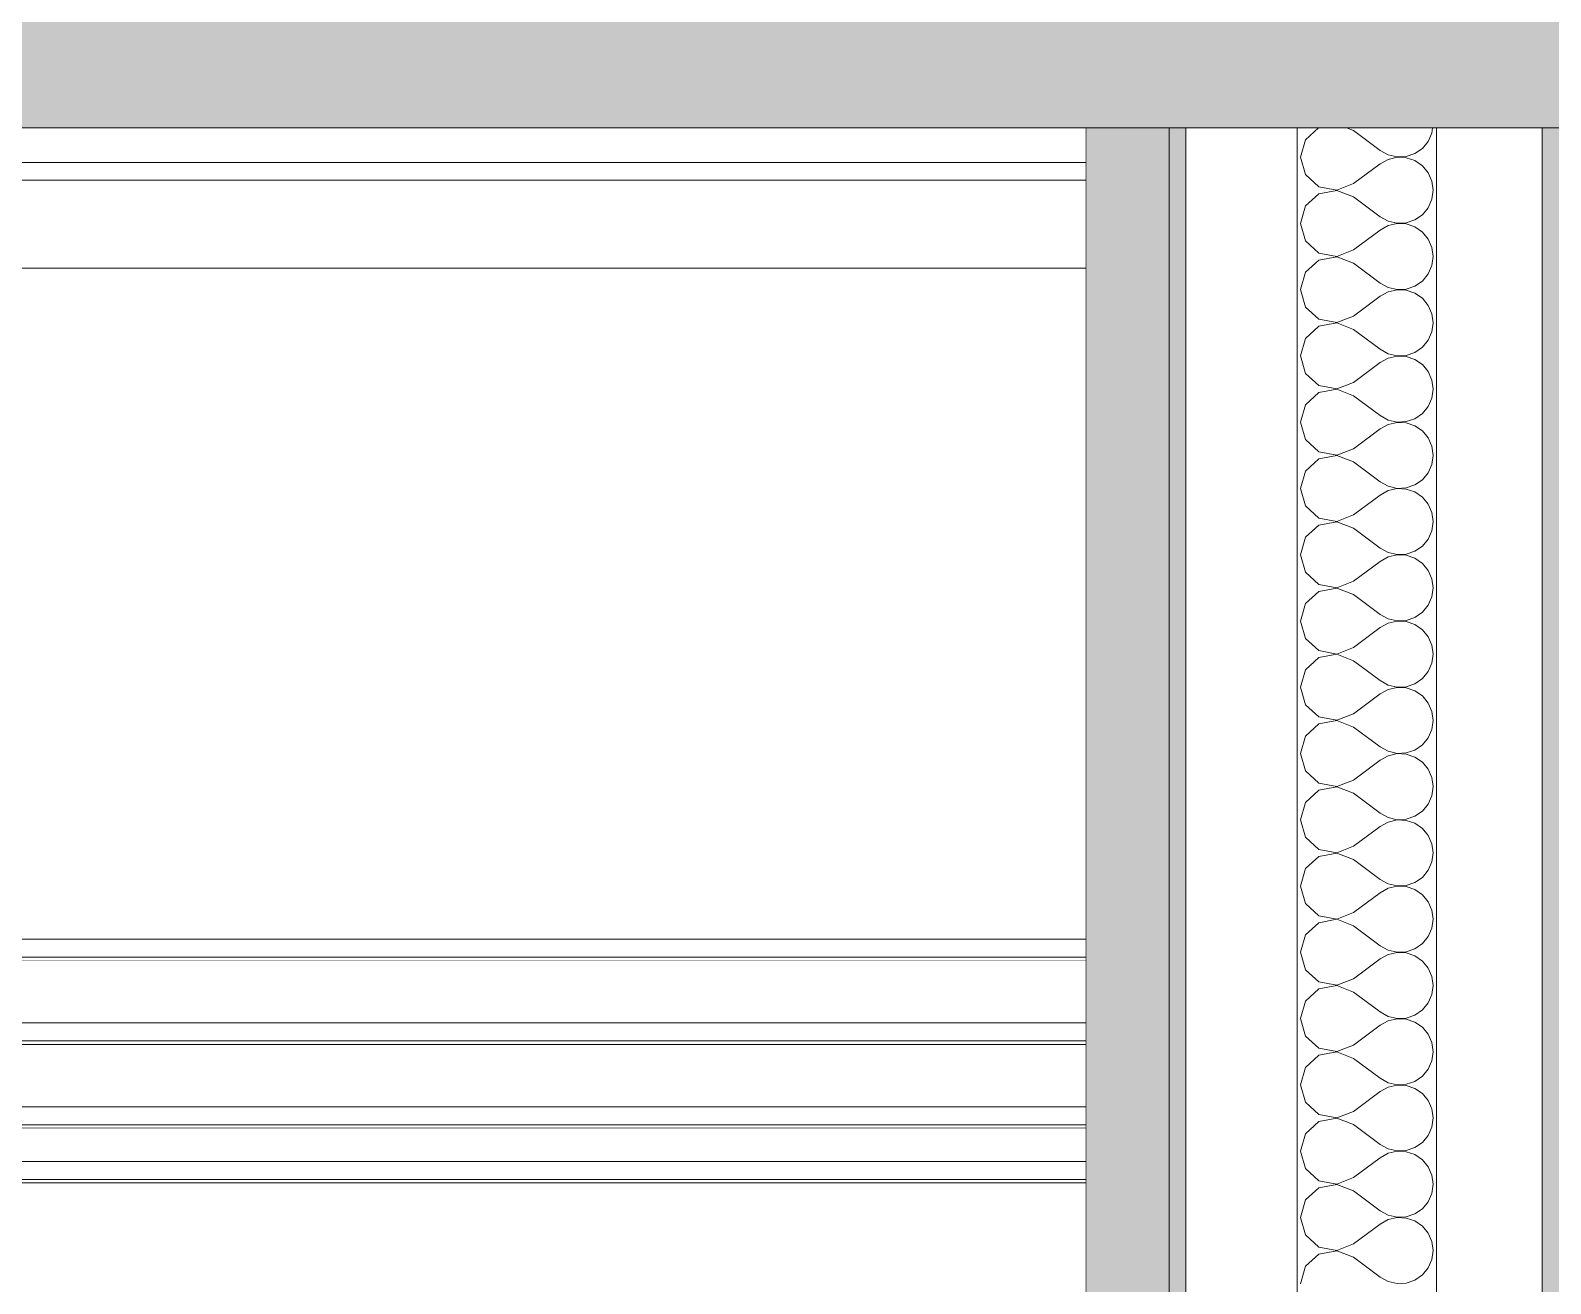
# Model space of a CAD drawing. Header units: millimetres. Extents: x -48147 to 1414029, y -496296 to 18123.
# Drawn here: x 1379327.9 to 1379601, y -475021.2 to -474796.1 of the extents above; entities that cross this region are included whole.
import ezdxf

# ---------------------------------------------------------------- set-up
doc = ezdxf.new("R2010")
doc.units = ezdxf.units.MM
doc.header["$MEASUREMENT"] = 0
doc.linetypes.add('Wipeout_Contour', pattern=[1000, 0, -1000])
for name, color, linetype in [('New_A-20-M_Roof', 7, 'Continuous'), ('New_A-25-M_Wall_Int', 7, 'Continuous'), ('S-280-M_STRUCT_FRAME.IFC Import', 7, 'Continuous')]:
    doc.layers.add(name, color=color, linetype=linetype)
for name, color, linetype, lineweight in [('New_A-20-M_Roof_Pen_No__4', 7, 'Continuous', 20), ('New_A-25-M_Wall_Int_Pen_No__1', 7, 'Continuous', 13), ('S-280-M_STRUCT_FRAME.IFC Import_Pen_No__90', 8, 'Continuous', 20)]:
    doc.layers.add(name, color=color, linetype=linetype, lineweight=lineweight)
doc.layers.add('New_A-20-M_Roof_Pen_No__81', color=7, linetype='Continuous', lineweight=20, true_color=0x6a6a6a)
doc.layers.add('New_A-25-M_Wall_Int_Pen_No__107', color=7, linetype='Continuous', lineweight=15, true_color=0xa6a6a6)

# ---------------------------------------------------------------- blocks, each defined once
blk = doc.blocks.new('*X200', base_point=(1372879, -490836.73))
at = {"layer": 'New_A-25-M_Wall_Int_Pen_No__107', "linetype": 'Continuous'}
for p, q in [((1379559.29, -474813.61), (1379556.95, -474815.75)), ((1379565.58, -474814.11), (1379564.27, -474813.61)), ((1379565.58, -474814.11), (1379570.35, -474817.68)), ((1379579.64, -474814.55), (1379579.77, -474813.61)), ((1379556.95, -474815.75), (1379556.06, -474818.88)), ((1379577.93, -474817.32), (1379578.98, -474816.05)), ((1379578.98, -474816.05), (1379579.64, -474814.55)), ((1379556.06, -474818.88), (1379556.95, -474822)), ((1379570.35, -474817.68), (1379571.78, -474818.48)), ((1379571.78, -474819.27), (1379570.35, -474820.07)), ((1379571.78, -474818.48), (1379573.38, -474818.85)), ((1379573.38, -474818.9), (1379571.78, -474819.27)), ((1379573.38, -474818.85), (1379575.02, -474818.77)), ((1379575.02, -474818.98), (1379573.38, -474818.9)), ((1379575.02, -474818.77), (1379576.58, -474818.25)), ((1379576.58, -474819.5), (1379575.02, -474818.98)), ((1379576.58, -474818.25), (1379577.93, -474817.32)), ((1379577.93, -474820.43), (1379576.58, -474819.5)), ((1379556.95, -474822), (1379559.35, -474824.2)), ((1379565.58, -474823.64), (1379570.35, -474820.07)), ((1379578.98, -474821.7), (1379577.93, -474820.43)), ((1379579.64, -474823.2), (1379578.98, -474821.7)), ((1379559.35, -474824.2), (1379562.55, -474824.8)), ((1379562.55, -474824.85), (1379559.35, -474825.46)), ((1379562.55, -474824.8), (1379565.58, -474823.64)), ((1379565.58, -474826.02), (1379562.55, -474824.85)), ((1379579.87, -474824.83), (1379579.64, -474823.2)), ((1379579.64, -474826.45), (1379579.87, -474824.83)), ((1379556.95, -474827.65), (1379556.06, -474830.78)), ((1379559.35, -474825.46), (1379556.95, -474827.65)), ((1379565.58, -474826.02), (1379570.35, -474829.59)), ((1379577.93, -474829.22), (1379578.98, -474827.96)), ((1379578.98, -474827.96), (1379579.64, -474826.45)), ((1379570.35, -474829.59), (1379571.78, -474830.38)), ((1379571.78, -474830.38), (1379573.38, -474830.76)), ((1379573.38, -474830.76), (1379575.02, -474830.68)), ((1379575.02, -474830.68), (1379576.58, -474830.15)), ((1379576.58, -474830.15), (1379577.93, -474829.22)), ((1379556.06, -474830.78), (1379556.95, -474833.91)), ((1379565.58, -474835.54), (1379570.35, -474831.97)), ((1379571.78, -474831.18), (1379570.35, -474831.97)), ((1379573.38, -474830.8), (1379571.78, -474831.18)), ((1379575.02, -474830.88), (1379573.38, -474830.8)), ((1379576.58, -474831.41), (1379575.02, -474830.88)), ((1379577.93, -474832.34), (1379576.58, -474831.41)), ((1379578.98, -474833.6), (1379577.93, -474832.34)), ((1379556.95, -474833.91), (1379559.35, -474836.1)), ((1379559.35, -474836.1), (1379562.55, -474836.71)), ((1379562.55, -474836.71), (1379565.58, -474835.54)), ((1379579.64, -474835.11), (1379578.98, -474833.6)), ((1379579.87, -474836.73), (1379579.64, -474835.11)), ((1379559.35, -474837.36), (1379556.95, -474839.56)), ((1379562.55, -474836.76), (1379559.35, -474837.36)), ((1379565.58, -474837.92), (1379562.55, -474836.76)), ((1379565.58, -474837.92), (1379570.35, -474841.49)), ((1379578.98, -474839.86), (1379579.64, -474838.36)), ((1379579.64, -474838.36), (1379579.87, -474836.73)), ((1379556.95, -474839.56), (1379556.06, -474842.68)), ((1379570.35, -474841.49), (1379571.78, -474842.29)), ((1379576.58, -474842.06), (1379577.93, -474841.13)), ((1379577.93, -474841.13), (1379578.98, -474839.86)), ((1379556.06, -474842.68), (1379556.95, -474845.81)), ((1379565.58, -474847.45), (1379570.35, -474843.88)), ((1379571.78, -474843.08), (1379570.35, -474843.88)), ((1379571.78, -474842.29), (1379573.38, -474842.66)), ((1379573.38, -474842.71), (1379571.78, -474843.08)), ((1379573.38, -474842.66), (1379575.02, -474842.58)), ((1379575.02, -474842.79), (1379573.38, -474842.71)), ((1379575.02, -474842.58), (1379576.58, -474842.06)), ((1379576.58, -474843.31), (1379575.02, -474842.79)), ((1379577.93, -474844.24), (1379576.58, -474843.31)), ((1379578.98, -474845.51), (1379577.93, -474844.24)), ((1379556.95, -474845.81), (1379559.35, -474848.01)), ((1379579.64, -474847.01), (1379578.98, -474845.51)), ((1379579.87, -474848.64), (1379579.64, -474847.01)), ((1379559.35, -474849.27), (1379556.95, -474851.46)), ((1379559.35, -474848.01), (1379562.55, -474848.61)), ((1379562.55, -474848.66), (1379559.35, -474849.27)), ((1379562.55, -474848.61), (1379565.58, -474847.45)), ((1379565.58, -474849.83), (1379562.55, -474848.66)), ((1379565.58, -474849.83), (1379570.35, -474853.4)), ((1379579.64, -474850.26), (1379579.87, -474848.64)), ((1379556.95, -474851.46), (1379556.06, -474854.59)), ((1379577.93, -474853.03), (1379578.98, -474851.77)), ((1379578.98, -474851.77), (1379579.64, -474850.26)), ((1379556.06, -474854.59), (1379556.95, -474857.72)), ((1379570.35, -474853.4), (1379571.78, -474854.19)), ((1379571.78, -474854.99), (1379570.35, -474855.78)), ((1379571.78, -474854.19), (1379573.38, -474854.57)), ((1379573.38, -474854.61), (1379571.78, -474854.99)), ((1379573.38, -474854.57), (1379575.02, -474854.49)), ((1379575.02, -474854.69), (1379573.38, -474854.61)), ((1379575.02, -474854.49), (1379576.58, -474853.96)), ((1379576.58, -474855.22), (1379575.02, -474854.69)), ((1379576.58, -474853.96), (1379577.93, -474853.03)), ((1379577.93, -474856.15), (1379576.58, -474855.22)), ((1379556.95, -474857.72), (1379559.35, -474859.91)), ((1379565.58, -474859.35), (1379570.35, -474855.78)), ((1379578.98, -474857.41), (1379577.93, -474856.15)), ((1379579.64, -474858.92), (1379578.98, -474857.41)), ((1379559.35, -474859.91), (1379562.55, -474860.52)), ((1379562.55, -474860.57), (1379559.35, -474861.17)), ((1379562.55, -474860.52), (1379565.58, -474859.35)), ((1379565.58, -474861.73), (1379562.55, -474860.57)), ((1379579.87, -474860.54), (1379579.64, -474858.92)), ((1379579.64, -474862.17), (1379579.87, -474860.54)), ((1379556.95, -474863.36), (1379556.06, -474866.49)), ((1379559.35, -474861.17), (1379556.95, -474863.36)), ((1379565.58, -474861.73), (1379570.35, -474865.3)), ((1379578.98, -474863.67), (1379579.64, -474862.17)), ((1379570.35, -474865.3), (1379571.78, -474866.1)), ((1379571.78, -474866.1), (1379573.38, -474866.47)), ((1379575.02, -474866.39), (1379576.58, -474865.87)), ((1379576.58, -474865.87), (1379577.93, -474864.94)), ((1379577.93, -474864.94), (1379578.98, -474863.67)), ((1379556.06, -474866.49), (1379556.95, -474869.62)), ((1379565.58, -474871.26), (1379570.35, -474867.68)), ((1379571.78, -474866.89), (1379570.35, -474867.68)), ((1379573.38, -474866.52), (1379571.78, -474866.89)), ((1379573.38, -474866.47), (1379575.02, -474866.39)), ((1379575.02, -474866.6), (1379573.38, -474866.52)), ((1379576.58, -474867.12), (1379575.02, -474866.6)), ((1379577.93, -474868.05), (1379576.58, -474867.12)), ((1379578.98, -474869.32), (1379577.93, -474868.05)), ((1379556.95, -474869.62), (1379559.35, -474871.82)), ((1379562.55, -474872.42), (1379565.58, -474871.26)), ((1379579.64, -474870.82), (1379578.98, -474869.32)), ((1379579.87, -474872.45), (1379579.64, -474870.82)), ((1379559.35, -474873.08), (1379556.95, -474875.27)), ((1379559.35, -474871.82), (1379562.55, -474872.42)), ((1379562.55, -474872.47), (1379559.35, -474873.08)), ((1379565.58, -474873.64), (1379562.55, -474872.47)), ((1379565.58, -474873.64), (1379570.35, -474877.21)), ((1379578.98, -474875.58), (1379579.64, -474874.07)), ((1379579.64, -474874.07), (1379579.87, -474872.45)), ((1379556.95, -474875.27), (1379556.06, -474878.4)), ((1379576.58, -474877.77), (1379577.93, -474876.84)), ((1379577.93, -474876.84), (1379578.98, -474875.58)), ((1379556.06, -474878.4), (1379556.95, -474881.53)), ((1379565.58, -474883.16), (1379570.35, -474879.59)), ((1379570.35, -474877.21), (1379571.78, -474878)), ((1379571.78, -474878.79), (1379570.35, -474879.59)), ((1379571.78, -474878), (1379573.38, -474878.38)), ((1379573.38, -474878.42), (1379571.78, -474878.79)), ((1379573.38, -474878.38), (1379575.02, -474878.3)), ((1379575.02, -474878.5), (1379573.38, -474878.42)), ((1379575.02, -474878.3), (1379576.58, -474877.77)), ((1379576.58, -474879.03), (1379575.02, -474878.5)), ((1379577.93, -474879.96), (1379576.58, -474879.03)), ((1379556.95, -474881.53), (1379559.35, -474883.72)), ((1379578.98, -474881.22), (1379577.93, -474879.96)), ((1379579.64, -474882.72), (1379578.98, -474881.22)), ((1379559.35, -474884.98), (1379556.95, -474887.17)), ((1379559.35, -474883.72), (1379562.55, -474884.33)), ((1379562.55, -474884.38), (1379559.35, -474884.98)), ((1379562.55, -474884.33), (1379565.58, -474883.16)), ((1379565.58, -474885.54), (1379562.55, -474884.38)), ((1379579.87, -474884.35), (1379579.64, -474882.72)), ((1379579.64, -474885.98), (1379579.87, -474884.35)), ((1379556.95, -474887.17), (1379556.06, -474890.3)), ((1379565.58, -474885.54), (1379570.35, -474889.11)), ((1379577.93, -474888.75), (1379578.98, -474887.48)), ((1379578.98, -474887.48), (1379579.64, -474885.98)), ((1379556.06, -474890.3), (1379556.95, -474893.43)), ((1379570.35, -474889.11), (1379571.78, -474889.91)), ((1379571.78, -474890.7), (1379570.35, -474891.49)), ((1379571.78, -474889.91), (1379573.38, -474890.28)), ((1379573.38, -474890.33), (1379571.78, -474890.7)), ((1379573.38, -474890.28), (1379575.02, -474890.2)), ((1379575.02, -474890.41), (1379573.38, -474890.33)), ((1379575.02, -474890.2), (1379576.58, -474889.68)), ((1379576.58, -474890.93), (1379575.02, -474890.41)), ((1379576.58, -474889.68), (1379577.93, -474888.75)), ((1379556.95, -474893.43), (1379559.35, -474895.63)), ((1379565.58, -474895.07), (1379570.35, -474891.49)), ((1379577.93, -474891.86), (1379576.58, -474890.93)), ((1379578.98, -474893.13), (1379577.93, -474891.86)), ((1379579.64, -474894.63), (1379578.98, -474893.13)), ((1379559.35, -474895.63), (1379562.55, -474896.23)), ((1379562.55, -474896.23), (1379565.58, -474895.07)), ((1379579.87, -474896.26), (1379579.64, -474894.63)), ((1379579.64, -474897.88), (1379579.87, -474896.26)), ((1379559.35, -474896.88), (1379556.95, -474899.08)), ((1379562.55, -474896.28), (1379559.35, -474896.88)), ((1379565.58, -474897.45), (1379562.55, -474896.28)), ((1379565.58, -474897.45), (1379570.35, -474901.02)), ((1379578.98, -474899.39), (1379579.64, -474897.88)), ((1379556.95, -474899.08), (1379556.06, -474902.21)), ((1379570.35, -474901.02), (1379571.78, -474901.81)), ((1379575.02, -474902.1), (1379576.58, -474901.58)), ((1379576.58, -474901.58), (1379577.93, -474900.65)), ((1379577.93, -474900.65), (1379578.98, -474899.39)), ((1379556.06, -474902.21), (1379556.95, -474905.34)), ((1379565.58, -474906.97), (1379570.35, -474903.4)), ((1379571.78, -474902.6), (1379570.35, -474903.4)), ((1379571.78, -474901.81), (1379573.38, -474902.18)), ((1379573.38, -474902.23), (1379571.78, -474902.6)), ((1379573.38, -474902.18), (1379575.02, -474902.1)), ((1379575.02, -474902.31), (1379573.38, -474902.23)), ((1379576.58, -474902.84), (1379575.02, -474902.31)), ((1379577.93, -474903.77), (1379576.58, -474902.84)), ((1379578.98, -474905.03), (1379577.93, -474903.77)), ((1379556.95, -474905.34), (1379559.35, -474907.53)), ((1379562.55, -474908.14), (1379565.58, -474906.97)), ((1379579.64, -474906.53), (1379578.98, -474905.03)), ((1379579.87, -474908.16), (1379579.64, -474906.53)), ((1379559.35, -474908.79), (1379556.95, -474910.98)), ((1379559.35, -474907.53), (1379562.55, -474908.14)), ((1379562.55, -474908.19), (1379559.35, -474908.79)), ((1379565.58, -474909.35), (1379562.55, -474908.19)), ((1379565.58, -474909.35), (1379570.35, -474912.92)), ((1379578.98, -474911.29), (1379579.64, -474909.79)), ((1379579.64, -474909.79), (1379579.87, -474908.16)), ((1379556.95, -474910.98), (1379556.06, -474914.11)), ((1379576.58, -474913.48), (1379577.93, -474912.55)), ((1379577.93, -474912.55), (1379578.98, -474911.29)), ((1379556.06, -474914.11), (1379556.95, -474917.24)), ((1379565.58, -474918.88), (1379570.35, -474915.3)), ((1379570.35, -474912.92), (1379571.78, -474913.72)), ((1379571.78, -474914.51), (1379570.35, -474915.3)), ((1379571.78, -474913.72), (1379573.38, -474914.09)), ((1379573.38, -474914.14), (1379571.78, -474914.51)), ((1379573.38, -474914.09), (1379575.02, -474914.01)), ((1379575.02, -474914.22), (1379573.38, -474914.14)), ((1379575.02, -474914.01), (1379576.58, -474913.48)), ((1379576.58, -474914.74), (1379575.02, -474914.22)), ((1379577.93, -474915.67), (1379576.58, -474914.74)), ((1379556.95, -474917.24), (1379559.35, -474919.44)), ((1379578.98, -474916.94), (1379577.93, -474915.67)), ((1379579.64, -474918.44), (1379578.98, -474916.94)), ((1379559.35, -474920.69), (1379556.95, -474922.89)), ((1379559.35, -474919.44), (1379562.55, -474920.04)), ((1379562.55, -474920.09), (1379559.35, -474920.69)), ((1379562.55, -474920.04), (1379565.58, -474918.88)), ((1379565.58, -474921.26), (1379562.55, -474920.09)), ((1379579.87, -474920.07), (1379579.64, -474918.44)), ((1379579.64, -474921.69), (1379579.87, -474920.07)), ((1379556.95, -474922.89), (1379556.06, -474926.02)), ((1379565.58, -474921.26), (1379570.35, -474924.83)), ((1379577.93, -474924.46), (1379578.98, -474923.2)), ((1379578.98, -474923.2), (1379579.64, -474921.69)), ((1379556.06, -474926.02), (1379556.95, -474929.15)), ((1379570.35, -474924.83), (1379571.78, -474925.62)), ((1379571.78, -474925.62), (1379573.38, -474925.99)), ((1379573.38, -474926.04), (1379571.78, -474926.41)), ((1379573.38, -474925.99), (1379575.02, -474925.91)), ((1379575.02, -474926.12), (1379573.38, -474926.04)), ((1379575.02, -474925.91), (1379576.58, -474925.39)), ((1379576.58, -474926.65), (1379575.02, -474926.12)), ((1379576.58, -474925.39), (1379577.93, -474924.46)), ((1379565.58, -474930.78), (1379570.35, -474927.21)), ((1379571.78, -474926.41), (1379570.35, -474927.21)), ((1379577.93, -474927.58), (1379576.58, -474926.65)), ((1379578.98, -474928.84), (1379577.93, -474927.58)), ((1379579.64, -474930.34), (1379578.98, -474928.84)), ((1379556.95, -474929.15), (1379559.35, -474931.34)), ((1379559.35, -474931.34), (1379562.55, -474931.95)), ((1379562.55, -474931.95), (1379565.58, -474930.78)), ((1379579.87, -474931.97), (1379579.64, -474930.34)), ((1379559.35, -474932.6), (1379556.95, -474934.79)), ((1379562.55, -474931.99), (1379559.35, -474932.6)), ((1379565.58, -474933.16), (1379562.55, -474931.99)), ((1379565.58, -474933.16), (1379570.35, -474936.73)), ((1379578.98, -474935.1), (1379579.64, -474933.6)), ((1379579.64, -474933.6), (1379579.87, -474931.97)), ((1379556.95, -474934.79), (1379556.06, -474937.92)), ((1379570.35, -474936.73), (1379571.78, -474937.53)), ((1379576.58, -474937.29), (1379577.93, -474936.36)), ((1379577.93, -474936.36), (1379578.98, -474935.1)), ((1379556.06, -474937.92), (1379556.95, -474941.05)), ((1379565.58, -474942.68), (1379570.35, -474939.11)), ((1379571.78, -474938.32), (1379570.35, -474939.11)), ((1379571.78, -474937.53), (1379573.38, -474937.9)), ((1379573.38, -474937.95), (1379571.78, -474938.32)), ((1379573.38, -474937.9), (1379575.02, -474937.82)), ((1379575.02, -474938.03), (1379573.38, -474937.95)), ((1379575.02, -474937.82), (1379576.58, -474937.29)), ((1379576.58, -474938.55), (1379575.02, -474938.03)), ((1379577.93, -474939.48), (1379576.58, -474938.55)), ((1379578.98, -474940.75), (1379577.93, -474939.48)), ((1379556.95, -474941.05), (1379559.35, -474943.25)), ((1379562.55, -474943.85), (1379565.58, -474942.68)), ((1379579.64, -474942.25), (1379578.98, -474940.75)), ((1379579.87, -474943.88), (1379579.64, -474942.25)), ((1379559.35, -474944.5), (1379556.95, -474946.7)), ((1379559.35, -474943.25), (1379562.55, -474943.85)), ((1379562.55, -474943.9), (1379559.35, -474944.5)), ((1379565.58, -474945.07), (1379562.55, -474943.9)), ((1379565.58, -474945.07), (1379570.35, -474948.64)), ((1379579.64, -474945.5), (1379579.87, -474943.88)), ((1379556.95, -474946.7), (1379556.06, -474949.83)), ((1379577.93, -474948.27), (1379578.98, -474947)), ((1379578.98, -474947), (1379579.64, -474945.5)), ((1379556.06, -474949.83), (1379556.95, -474952.96)), ((1379570.35, -474948.64), (1379571.78, -474949.43)), ((1379571.78, -474950.22), (1379570.35, -474951.02)), ((1379571.78, -474949.43), (1379573.38, -474949.8)), ((1379573.38, -474949.85), (1379571.78, -474950.22)), ((1379573.38, -474949.8), (1379575.02, -474949.72)), ((1379575.02, -474949.93), (1379573.38, -474949.85)), ((1379575.02, -474949.72), (1379576.58, -474949.2)), ((1379576.58, -474950.46), (1379575.02, -474949.93)), ((1379576.58, -474949.2), (1379577.93, -474948.27)), ((1379577.93, -474951.39), (1379576.58, -474950.46)), ((1379556.95, -474952.96), (1379559.35, -474955.15)), ((1379565.58, -474954.59), (1379570.35, -474951.02)), ((1379578.98, -474952.65), (1379577.93, -474951.39)), ((1379579.64, -474954.15), (1379578.98, -474952.65)), ((1379559.35, -474955.15), (1379562.55, -474955.76)), ((1379562.55, -474955.8), (1379559.35, -474956.41)), ((1379562.55, -474955.76), (1379565.58, -474954.59)), ((1379565.58, -474956.97), (1379562.55, -474955.8)), ((1379579.87, -474955.78), (1379579.64, -474954.15)), ((1379579.64, -474957.41), (1379579.87, -474955.78)), ((1379556.95, -474958.6), (1379556.06, -474961.73)), ((1379559.35, -474956.41), (1379556.95, -474958.6)), ((1379565.58, -474956.97), (1379570.35, -474960.54)), ((1379577.93, -474960.17), (1379578.98, -474958.91)), ((1379578.98, -474958.91), (1379579.64, -474957.41)), ((1379556.06, -474961.73), (1379556.95, -474964.86)), ((1379570.35, -474960.54), (1379571.78, -474961.34)), ((1379571.78, -474961.34), (1379573.38, -474961.71)), ((1379573.38, -474961.76), (1379571.78, -474962.13)), ((1379573.38, -474961.71), (1379575.02, -474961.63)), ((1379575.02, -474961.84), (1379573.38, -474961.76)), ((1379575.02, -474961.63), (1379576.58, -474961.1)), ((1379576.58, -474961.1), (1379577.93, -474960.17)), ((1379565.58, -474966.49), (1379570.35, -474962.92)), ((1379571.78, -474962.13), (1379570.35, -474962.92)), ((1379576.58, -474962.36), (1379575.02, -474961.84)), ((1379577.93, -474963.29), (1379576.58, -474962.36)), ((1379578.98, -474964.56), (1379577.93, -474963.29)), ((1379556.95, -474964.86), (1379559.35, -474967.06)), ((1379559.35, -474967.06), (1379562.55, -474967.66)), ((1379562.55, -474967.66), (1379565.58, -474966.49)), ((1379579.64, -474966.06), (1379578.98, -474964.56)), ((1379579.87, -474967.68), (1379579.64, -474966.06)), ((1379559.35, -474968.31), (1379556.95, -474970.51)), ((1379562.55, -474967.71), (1379559.35, -474968.31)), ((1379565.58, -474968.88), (1379562.55, -474967.71)), ((1379565.58, -474968.88), (1379570.35, -474972.45)), ((1379578.98, -474970.81), (1379579.64, -474969.31)), ((1379579.64, -474969.31), (1379579.87, -474967.68)), ((1379556.95, -474970.51), (1379556.06, -474973.64)), ((1379570.35, -474972.45), (1379571.78, -474973.24)), ((1379576.58, -474973.01), (1379577.93, -474972.08)), ((1379577.93, -474972.08), (1379578.98, -474970.81)), ((1379556.06, -474973.64), (1379556.95, -474976.77)), ((1379565.58, -474978.4), (1379570.35, -474974.83)), ((1379571.78, -474974.03), (1379570.35, -474974.83)), ((1379571.78, -474973.24), (1379573.38, -474973.61)), ((1379573.38, -474973.66), (1379571.78, -474974.03)), ((1379573.38, -474973.61), (1379575.02, -474973.53)), ((1379575.02, -474973.74), (1379573.38, -474973.66)), ((1379575.02, -474973.53), (1379576.58, -474973.01)), ((1379576.58, -474974.27), (1379575.02, -474973.74)), ((1379577.93, -474975.2), (1379576.58, -474974.27)), ((1379578.98, -474976.46), (1379577.93, -474975.2)), ((1379556.95, -474976.77), (1379559.35, -474978.96)), ((1379579.64, -474977.96), (1379578.98, -474976.46)), ((1379579.87, -474979.59), (1379579.64, -474977.96)), ((1379559.35, -474980.22), (1379556.95, -474982.41)), ((1379559.35, -474978.96), (1379562.55, -474979.57)), ((1379562.55, -474979.61), (1379559.35, -474980.22)), ((1379562.55, -474979.57), (1379565.58, -474978.4)), ((1379565.58, -474980.78), (1379562.55, -474979.61)), ((1379565.58, -474980.78), (1379570.35, -474984.35)), ((1379579.64, -474981.22), (1379579.87, -474979.59)), ((1379556.95, -474982.41), (1379556.06, -474985.54)), ((1379577.93, -474983.98), (1379578.98, -474982.72)), ((1379578.98, -474982.72), (1379579.64, -474981.22)), ((1379556.06, -474985.54), (1379556.95, -474988.67)), ((1379570.35, -474984.35), (1379571.78, -474985.15)), ((1379571.78, -474985.94), (1379570.35, -474986.73)), ((1379571.78, -474985.15), (1379573.38, -474985.52)), ((1379573.38, -474985.57), (1379571.78, -474985.94)), ((1379573.38, -474985.52), (1379575.02, -474985.44)), ((1379575.02, -474985.65), (1379573.38, -474985.57)), ((1379575.02, -474985.44), (1379576.58, -474984.91)), ((1379576.58, -474986.17), (1379575.02, -474985.65)), ((1379576.58, -474984.91), (1379577.93, -474983.98)), ((1379577.93, -474987.1), (1379576.58, -474986.17)), ((1379556.95, -474988.67), (1379559.35, -474990.87)), ((1379565.58, -474990.3), (1379570.35, -474986.73)), ((1379578.98, -474988.36), (1379577.93, -474987.1)), ((1379579.64, -474989.87), (1379578.98, -474988.36)), ((1379559.35, -474990.87), (1379562.55, -474991.47)), ((1379562.55, -474991.52), (1379559.35, -474992.12)), ((1379562.55, -474991.47), (1379565.58, -474990.3)), ((1379565.58, -474992.68), (1379562.55, -474991.52)), ((1379579.87, -474991.49), (1379579.64, -474989.87)), ((1379579.64, -474993.12), (1379579.87, -474991.49)), ((1379556.95, -474994.32), (1379556.06, -474997.45)), ((1379559.35, -474992.12), (1379556.95, -474994.32)), ((1379565.58, -474992.68), (1379570.35, -474996.26)), ((1379578.98, -474994.62), (1379579.64, -474993.12)), ((1379570.35, -474996.26), (1379571.78, -474997.05)), ((1379571.78, -474997.05), (1379573.38, -474997.42)), ((1379575.02, -474997.34), (1379576.58, -474996.82)), ((1379576.58, -474996.82), (1379577.93, -474995.89)), ((1379577.93, -474995.89), (1379578.98, -474994.62)), ((1379556.06, -474997.45), (1379556.95, -475000.58)), ((1379565.58, -475002.21), (1379570.35, -474998.64)), ((1379571.78, -474997.84), (1379570.35, -474998.64)), ((1379573.38, -474997.47), (1379571.78, -474997.84)), ((1379573.38, -474997.42), (1379575.02, -474997.34)), ((1379575.02, -474997.55), (1379573.38, -474997.47)), ((1379576.58, -474998.08), (1379575.02, -474997.55)), ((1379577.93, -474999.01), (1379576.58, -474998.08)), ((1379578.98, -475000.27), (1379577.93, -474999.01)), ((1379556.95, -475000.58), (1379559.35, -475002.77)), ((1379559.35, -475002.77), (1379562.55, -475003.38)), ((1379562.55, -475003.38), (1379565.58, -475002.21)), ((1379579.64, -475001.77), (1379578.98, -475000.27)), ((1379579.87, -475003.4), (1379579.64, -475001.77)), ((1379559.35, -475004.03), (1379556.95, -475006.22)), ((1379562.55, -475003.42), (1379559.35, -475004.03)), ((1379565.58, -475004.59), (1379562.55, -475003.42)), ((1379565.58, -475004.59), (1379570.35, -475008.16)), ((1379578.98, -475006.53), (1379579.64, -475005.03)), ((1379579.64, -475005.03), (1379579.87, -475003.4)), ((1379556.95, -475006.22), (1379556.06, -475009.35)), ((1379570.35, -475008.16), (1379571.78, -475008.96)), ((1379576.58, -475008.72), (1379577.93, -475007.79)), ((1379577.93, -475007.79), (1379578.98, -475006.53)), ((1379556.06, -475009.35), (1379556.95, -475012.48)), ((1379565.58, -475014.11), (1379570.35, -475010.54)), ((1379571.78, -475009.75), (1379570.35, -475010.54)), ((1379571.78, -475008.96), (1379573.38, -475009.33)), ((1379573.38, -475009.38), (1379571.78, -475009.75)), ((1379573.38, -475009.33), (1379575.02, -475009.25)), ((1379575.02, -475009.46), (1379573.38, -475009.38)), ((1379575.02, -475009.25), (1379576.58, -475008.72)), ((1379576.58, -475009.98), (1379575.02, -475009.46)), ((1379577.93, -475010.91), (1379576.58, -475009.98)), ((1379578.98, -475012.17), (1379577.93, -475010.91)), ((1379556.95, -475012.48), (1379559.35, -475014.68)), ((1379579.64, -475013.68), (1379578.98, -475012.17)), ((1379579.87, -475015.3), (1379579.64, -475013.68)), ((1379559.35, -475015.93), (1379556.95, -475018.13)), ((1379559.35, -475014.68), (1379562.55, -475015.28)), ((1379562.55, -475015.33), (1379559.35, -475015.93)), ((1379562.55, -475015.28), (1379565.58, -475014.11)), ((1379565.58, -475016.49), (1379562.55, -475015.33)), ((1379579.64, -475016.93), (1379579.87, -475015.3)), ((1379556.95, -475018.13), (1379556.06, -475021.26)), ((1379565.58, -475016.49), (1379570.35, -475020.07)), ((1379577.93, -475019.7), (1379578.98, -475018.43)), ((1379578.98, -475018.43), (1379579.64, -475016.93)), ((1379570.35, -475020.07), (1379571.78, -475020.86)), ((1379571.78, -475020.86), (1379573.38, -475021.23)), ((1379573.38, -475021.23), (1379575.02, -475021.15)), ((1379575.02, -475021.15), (1379576.58, -475020.63)), ((1379576.58, -475020.63), (1379577.93, -475019.7))]:
    blk.add_line(p, q, dxfattribs=at)
blk = doc.blocks.new('Section Elem_175_2', base_point=(1372879, -490836.73))
at = {"layer": 'New_A-25-M_Wall_Int_Pen_No__107', "linetype": 'Continuous'}
blk.add_hatch(color=256, dxfattribs=at).paths.add_polyline_path([(1379517.46, -474813.61), (1379517.46, -475661.73), (1379532.46, -475661.73), (1379532.46, -474813.61)])
at = {"layer": 'New_A-25-M_Wall_Int_Pen_No__107', "linetype": 'Continuous', "lineweight": 0, "true_color": 0x535353}
blk.add_hatch(color=251, dxfattribs=at).paths.add_polyline_path([(1379532.46, -475661.73), (1379532.46, -475686.73), (1379532.46, -476586.73), (1379535.46, -476586.73), (1379535.46, -474813.61), (1379532.46, -474813.61)])
at = {"layer": 'New_A-25-M_Wall_Int_Pen_No__1', "linetype": 'Continuous'}
for p, q in [((1379517.46, -474813.61), (1379517.46, -475661.73)), ((1379532.46, -474813.61), (1379532.46, -475661.73))]:
    blk.add_line(p, q, dxfattribs=at)
at = {"color": 254, "linetype": 'Wipeout_Contour', "lineweight": 0, "ltscale": 5837036.294986662}
blk.add_wipeout([(1379535.46, -476586.73), (1379555.46, -476586.73), (1379555.46, -474813.61), (1379535.46, -474813.61)], dxfattribs=at).dxf.layer = 'New_A-25-M_Wall_Int'
at = {"layer": 'New_A-25-M_Wall_Int_Pen_No__1', "linetype": 'Continuous'}
blk.add_line((1379535.46, -474813.61), (1379535.46, -476586.73), dxfattribs=at)
at = {"color": 254, "linetype": 'Wipeout_Contour', "lineweight": 0, "ltscale": 5837121.378725396}
blk.add_wipeout([(1379555.46, -476586.73), (1379580.46, -476586.73), (1379580.46, -474813.61), (1379555.46, -474813.61)], dxfattribs=at).dxf.layer = 'New_A-25-M_Wall_Int'
at = {"layer": 'New_A-25-M_Wall_Int_Pen_No__1', "linetype": 'Continuous'}
blk.add_line((1379555.46, -474813.61), (1379555.46, -476586.73), dxfattribs=at)
at = {"layer": 'New_A-25-M_Wall_Int'}
blk.add_blockref('*X200', (1372879, -490836.73), dxfattribs=at)
at = {"color": 254, "linetype": 'Wipeout_Contour', "lineweight": 0, "ltscale": 5837204.571837042}
blk.add_wipeout([(1379580.46, -476586.73), (1379599.46, -476586.73), (1379599.46, -474813.61), (1379580.46, -474813.61)], dxfattribs=at).dxf.layer = 'New_A-25-M_Wall_Int'
at = {"layer": 'New_A-25-M_Wall_Int_Pen_No__107', "linetype": 'Continuous', "lineweight": 0, "true_color": 0x535353}
blk.add_hatch(color=251, dxfattribs=at).paths.add_polyline_path([(1379599.46, -476586.73), (1379602.46, -476586.73), (1379602.46, -474813.61), (1379599.46, -474813.61)])
at = {"layer": 'New_A-25-M_Wall_Int_Pen_No__1', "linetype": 'Continuous'}
for p, q in [((1379580.46, -474813.61), (1379580.46, -476586.73)), ((1379599.46, -474813.61), (1379599.46, -476586.73))]:
    blk.add_line(p, q, dxfattribs=at)
blk = doc.blocks.new('Section Elem_267_2', base_point=(1372879, -490836.73))
at = {"color": 254, "linetype": 'Wipeout_Contour', "lineweight": 0, "ltscale": 24801462.45316929}
blk.add_wipeout([(1379517.46, -475003.15), (1377466.91, -475003.15), (1377466.91, -478686.73), (1377656.39, -478686.73), (1377656.39, -476228.73), (1379166.39, -476228.73), (1379166.39, -478686.73), (1379517.46, -478686.73), (1379517.46, -478611.73), (1379501.47, -478611.73), (1379501.47, -476577.73), (1379501.47, -476511.73), (1379517.46, -476511.73), (1379517.46, -475686.73), (1377473.06, -475686.73), (1377473.06, -475661.73), (1379517.46, -475661.73)], dxfattribs=at).dxf.layer = 'New_A-25-M_Wall_Int'
blk = doc.blocks.new('Section Elem_359_2', base_point=(1372879, -490836.73))
at = {"color": 254, "linetype": 'Wipeout_Contour', "lineweight": 0, "ltscale": 5831900.885499563}
blk.add_wipeout([(1377466.91, -474813.61), (1377466.91, -474819.86), (1379517.46, -474819.86), (1379517.46, -474813.61)], dxfattribs=at).dxf.layer = 'New_A-20-M_Roof'
at = {"layer": 'New_A-20-M_Roof_Pen_No__81', "linetype": 'Continuous', "lineweight": 0, "true_color": 0x353535}
blk.add_hatch(color=250, dxfattribs=at).paths.add_polyline_path([(1374607.43, -474813.61), (1405702.4, -474813.61), (1405702.4, -474778.61), (1374607.43, -474778.61)])
at = {"layer": 'New_A-20-M_Roof_Pen_No__4', "linetype": 'Continuous'}
blk.add_line((1379517.46, -474813.61), (1377466.91, -474813.61), dxfattribs=at)
at = {"layer": 'New_A-20-M_Roof_Pen_No__4', "linetype": 'Continuous', "flags": 128}
blk.add_lwpolyline([(1379617.46, -474813.61), (1379602.46, -474813.61), (1379599.46, -474813.61), (1379580.46, -474813.61), (1379555.46, -474813.61), (1379535.46, -474813.61), (1379532.46, -474813.61), (1379517.46, -474813.61)], dxfattribs=at)
blk = doc.blocks.new('Section Elem_596_2', base_point=(1372879, -490836.73))
at = {"color": 254, "linetype": 'Wipeout_Contour', "lineweight": 0, "ltscale": 5832130.599752061}
blk.add_wipeout([(1377466.91, -474993.35), (1379517.46, -474993.35), (1379517.46, -474992.74), (1377466.91, -474992.74)], dxfattribs=at).dxf.layer = 'S-280-M_STRUCT_FRAME.IFC Import'
at = {"color": 254, "linetype": 'Wipeout_Contour', "lineweight": 0, "ltscale": 5832129.572663441}
blk.add_wipeout([(1377466.9, -474992.74), (1379517.46, -474992.74), (1379517.46, -474991.77), (1377466.9, -474991.77)], dxfattribs=at).dxf.layer = 'S-280-M_STRUCT_FRAME.IFC Import'
at = {"layer": 'S-280-M_STRUCT_FRAME.IFC Import_Pen_No__90', "linetype": 'Continuous'}
blk.add_line((1379517.46, -474993.35), (1377466.91, -474993.35), dxfattribs=at)
at = {"color": 254, "linetype": 'Wipeout_Contour', "lineweight": 0, "ltscale": 5832127.461987622}
blk.add_wipeout([(1377466.91, -474991.77), (1379517.46, -474991.77), (1379517.46, -474989.5), (1377466.91, -474989.5)], dxfattribs=at).dxf.layer = 'S-280-M_STRUCT_FRAME.IFC Import'
at = {"layer": 'S-280-M_STRUCT_FRAME.IFC Import_Pen_No__90', "linetype": 'Continuous'}
blk.add_line((1379517.46, -474992.74), (1377466.91, -474992.74), dxfattribs=at)
at = {"color": 254, "linetype": 'Wipeout_Contour', "lineweight": 0, "ltscale": 5832118.664284253}
blk.add_wipeout([(1377466.91, -474989.5), (1379517.46, -474989.5), (1379517.46, -474978.27), (1377466.91, -474978.27)], dxfattribs=at).dxf.layer = 'S-280-M_STRUCT_FRAME.IFC Import'
at = {"layer": 'S-280-M_STRUCT_FRAME.IFC Import_Pen_No__90', "linetype": 'Continuous'}
blk.add_line((1379517.46, -474989.5), (1377466.91, -474989.5), dxfattribs=at)
blk = doc.blocks.new('Section Elem_597_2', base_point=(1372879, -490836.73))
at = {"color": 254, "linetype": 'Wipeout_Contour', "lineweight": 0, "ltscale": 5832143.372413904}
blk.add_wipeout([(1377466.91, -475003.15), (1379517.46, -475003.15), (1379517.46, -475002.54), (1377466.91, -475002.54)], dxfattribs=at).dxf.layer = 'S-280-M_STRUCT_FRAME.IFC Import'
at = {"color": 254, "linetype": 'Wipeout_Contour', "lineweight": 0, "ltscale": 5832142.345218278}
blk.add_wipeout([(1377466.91, -475001.58), (1377466.91, -475002.54), (1379517.46, -475002.54), (1379517.46, -475001.58)], dxfattribs=at).dxf.layer = 'S-280-M_STRUCT_FRAME.IFC Import'
at = {"layer": 'S-280-M_STRUCT_FRAME.IFC Import_Pen_No__90', "linetype": 'Continuous'}
blk.add_line((1379517.46, -475003.15), (1377466.91, -475003.15), dxfattribs=at)
at = {"color": 254, "linetype": 'Wipeout_Contour', "lineweight": 0, "ltscale": 5832140.234201019}
blk.add_wipeout([(1377466.91, -475001.58), (1379517.46, -475001.58), (1379517.46, -474999.3), (1377466.91, -474999.3)], dxfattribs=at).dxf.layer = 'S-280-M_STRUCT_FRAME.IFC Import'
at = {"layer": 'S-280-M_STRUCT_FRAME.IFC Import_Pen_No__90', "linetype": 'Continuous'}
blk.add_line((1379517.46, -475002.54), (1377466.91, -475002.54), dxfattribs=at)
at = {"color": 254, "linetype": 'Wipeout_Contour', "lineweight": 0, "ltscale": 5832134.874963408}
blk.add_wipeout([(1377466.91, -474999.3), (1379517.46, -474999.3), (1379517.46, -474993.35), (1377466.91, -474993.35)], dxfattribs=at).dxf.layer = 'S-280-M_STRUCT_FRAME.IFC Import'
at = {"layer": 'S-280-M_STRUCT_FRAME.IFC Import_Pen_No__90', "linetype": 'Continuous'}
blk.add_line((1379517.46, -474999.3), (1377466.91, -474999.3), dxfattribs=at)
blk = doc.blocks.new('Section Elem_598_2', base_point=(1372879, -490836.73))
at = {"color": 254, "linetype": 'Wipeout_Contour', "lineweight": 0, "ltscale": 5832091.301245073}
blk.add_wipeout([(1377466.91, -474962.58), (1377466.91, -474963.19), (1379517.46, -474963.19), (1379517.46, -474962.58)], dxfattribs=at).dxf.layer = 'S-280-M_STRUCT_FRAME.IFC Import'
at = {"color": 254, "linetype": 'Wipeout_Contour', "lineweight": 0, "ltscale": 5832090.27420745}
blk.add_wipeout([(1377466.91, -474961.62), (1377466.91, -474962.58), (1379517.46, -474962.58), (1379517.46, -474961.62)], dxfattribs=at).dxf.layer = 'S-280-M_STRUCT_FRAME.IFC Import'
at = {"layer": 'S-280-M_STRUCT_FRAME.IFC Import_Pen_No__90', "linetype": 'Continuous'}
blk.add_line((1379517.46, -474963.19), (1377466.91, -474963.19), dxfattribs=at)
at = {"color": 254, "linetype": 'Wipeout_Contour', "lineweight": 0, "ltscale": 5832088.163357355}
blk.add_wipeout([(1379517.46, -474959.34), (1377466.91, -474959.34), (1377466.91, -474961.62), (1379517.46, -474961.62)], dxfattribs=at).dxf.layer = 'S-280-M_STRUCT_FRAME.IFC Import'
at = {"layer": 'S-280-M_STRUCT_FRAME.IFC Import_Pen_No__90', "linetype": 'Continuous'}
blk.add_line((1379517.46, -474962.58), (1377466.91, -474962.58), dxfattribs=at)
at = {"color": 254, "linetype": 'Wipeout_Contour', "lineweight": 0, "ltscale": 5832008.180485377}
blk.add_wipeout([(1377466.91, -474838.84), (1377466.91, -474959.34), (1379517.46, -474959.34), (1379517.46, -474838.84)], dxfattribs=at).dxf.layer = 'S-280-M_STRUCT_FRAME.IFC Import'
at = {"layer": 'S-280-M_STRUCT_FRAME.IFC Import_Pen_No__90', "linetype": 'Continuous'}
blk.add_line((1379517.46, -474959.34), (1377466.91, -474959.34), dxfattribs=at)
at = {"color": 254, "linetype": 'Wipeout_Contour', "lineweight": 0, "ltscale": 5831929.666225889}
blk.add_wipeout([(1379517.46, -474838.82), (1377466.91, -474838.82), (1377466.91, -474838.84), (1379517.46, -474838.84)], dxfattribs=at).dxf.layer = 'S-280-M_STRUCT_FRAME.IFC Import'
at = {"color": 254, "linetype": 'Wipeout_Contour', "lineweight": 0, "ltscale": 5831919.362550692}
blk.add_wipeout([(1379517.46, -474823.02), (1377466.91, -474823.02), (1377466.91, -474838.82), (1379517.46, -474838.82)], dxfattribs=at).dxf.layer = 'S-280-M_STRUCT_FRAME.IFC Import'
at = {"layer": 'S-280-M_STRUCT_FRAME.IFC Import_Pen_No__90', "linetype": 'Continuous'}
for p, q in [((1379517.46, -474838.82), (1377466.91, -474838.82)), ((1379517.46, -474838.84), (1377466.91, -474838.84))]:
    blk.add_line(p, q, dxfattribs=at)
at = {"color": 254, "linetype": 'Wipeout_Contour', "lineweight": 0, "ltscale": 5831907.605867906}
blk.add_wipeout([(1379517.46, -474820.77), (1377466.91, -474820.77), (1377466.91, -474823.02), (1379517.46, -474823.02)], dxfattribs=at).dxf.layer = 'S-280-M_STRUCT_FRAME.IFC Import'
at = {"layer": 'S-280-M_STRUCT_FRAME.IFC Import_Pen_No__90', "linetype": 'Continuous'}
blk.add_line((1379517.46, -474823.02), (1377466.91, -474823.02), dxfattribs=at)
at = {"color": 254, "linetype": 'Wipeout_Contour', "lineweight": 0, "ltscale": 5831905.54788722}
blk.add_wipeout([(1377466.91, -474820.77), (1379517.46, -474820.77), (1379517.46, -474819.86), (1377466.91, -474819.86)], dxfattribs=at).dxf.layer = 'S-280-M_STRUCT_FRAME.IFC Import'
at = {"layer": 'S-280-M_STRUCT_FRAME.IFC Import_Pen_No__90', "linetype": 'Continuous'}
blk.add_line((1379517.46, -474819.86), (1377466.91, -474819.86), dxfattribs=at)
blk = doc.blocks.new('Section Elem_599_2', base_point=(1372879, -490836.73))
at = {"color": 254, "linetype": 'Wipeout_Contour', "lineweight": 0, "ltscale": 5832110.950127775}
blk.add_wipeout([(1379517.46, -474977.66), (1377466.91, -474977.66), (1377466.91, -474978.27), (1379517.46, -474978.27)], dxfattribs=at).dxf.layer = 'S-280-M_STRUCT_FRAME.IFC Import'
at = {"color": 254, "linetype": 'Wipeout_Contour', "lineweight": 0, "ltscale": 5832109.92310444}
blk.add_wipeout([(1379517.46, -474976.69), (1377466.91, -474976.69), (1377466.91, -474977.66), (1379517.46, -474977.66)], dxfattribs=at).dxf.layer = 'S-280-M_STRUCT_FRAME.IFC Import'
at = {"layer": 'S-280-M_STRUCT_FRAME.IFC Import_Pen_No__90', "linetype": 'Continuous'}
blk.add_line((1379517.46, -474978.27), (1377466.91, -474978.27), dxfattribs=at)
at = {"color": 254, "linetype": 'Wipeout_Contour', "lineweight": 0, "ltscale": 5832107.812104101}
blk.add_wipeout([(1379517.46, -474974.42), (1377466.91, -474974.42), (1377466.91, -474976.69), (1379517.46, -474976.69)], dxfattribs=at).dxf.layer = 'S-280-M_STRUCT_FRAME.IFC Import'
at = {"layer": 'S-280-M_STRUCT_FRAME.IFC Import_Pen_No__90', "linetype": 'Continuous'}
blk.add_line((1379517.46, -474977.66), (1377466.91, -474977.66), dxfattribs=at)
at = {"color": 254, "linetype": 'Wipeout_Contour', "lineweight": 0, "ltscale": 5832099.014740769}
blk.add_wipeout([(1377466.91, -474963.19), (1377466.91, -474974.42), (1379517.46, -474974.42), (1379517.46, -474963.19)], dxfattribs=at).dxf.layer = 'S-280-M_STRUCT_FRAME.IFC Import'
at = {"layer": 'S-280-M_STRUCT_FRAME.IFC Import_Pen_No__90', "linetype": 'Continuous'}
blk.add_line((1379517.46, -474974.42), (1377466.91, -474974.42), dxfattribs=at)

msp = doc.modelspace()

# ---------------------------------------------------------------- block references
at = {"layer": 'New_A-25-M_Wall_Int'}
msp.add_blockref('Section Elem_175_2', (1372879, -490836.73), dxfattribs=at)

# ---------------------------------------------------------------- next in the draw order: block references
at = {"layer": 'New_A-20-M_Roof'}
msp.add_blockref('Section Elem_359_2', (1372879, -490836.73), dxfattribs=at)
at = {"layer": 'New_A-25-M_Wall_Int'}
msp.add_blockref('Section Elem_267_2', (1372879, -490836.73), dxfattribs=at)
at = {"layer": 'S-280-M_STRUCT_FRAME.IFC Import'}
msp.add_blockref('Section Elem_596_2', (1372879, -490836.73), dxfattribs=at)

# ---------------------------------------------------------------- next in the draw order: block references
for name in ['Section Elem_598_2', 'Section Elem_597_2']:
    msp.add_blockref(name, (1372879, -490836.73), dxfattribs=at)

# ---------------------------------------------------------------- next in the draw order: block references
msp.add_blockref('Section Elem_599_2', (1372879, -490836.73), dxfattribs=at)

doc.saveas('drawing.dxf')
